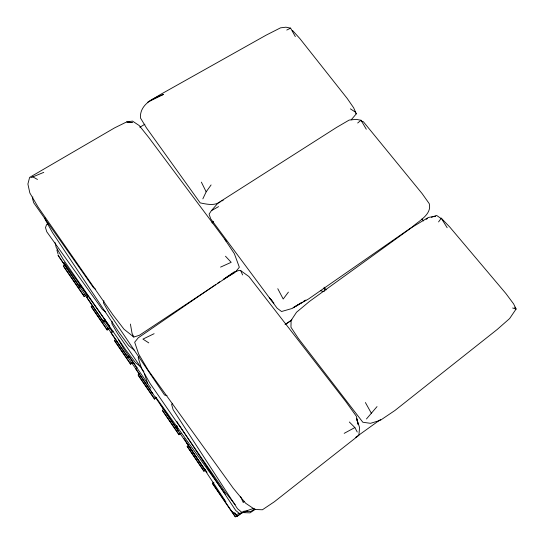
<?xml version="1.0" encoding="UTF-8"?>
<svg xmlns="http://www.w3.org/2000/svg" width="544" height="544" viewBox="0 0 544 544"><rect width="100%" height="100%" fill="white"/><g stroke="black" fill="none" stroke-linecap="round" stroke-linejoin="round"><path stroke-width="0.82" d="M112.118 321.47L111.867 323.7L117.531 333.479L143.915 371.817M103.87 300.71L103.564 303.13L109.636 313.827L164.58 395.066L167.035 395.481M205.306 470.179L203.932 471.179L187.17 446.338L188.557 445.352M32.851 196.928L32.409 198.281L33.728 202.803L93.398 287.579L95.744 289.347M57.467 249.009L56.936 250.315L58.126 254.204M236.817 515.732L235.212 516.8L212.384 483.5L213.853 482.249M202.844 198.852L206.169 191.821L211.092 184.946M362.018 121.332L361.019 120.251L356.198 119.374L349.194 120.054L336.498 127.466L218.028 203.014L211.385 210.684L209.086 214.091L210.718 218.844L277.148 308.23L281.547 311.508L292.121 308.475L302.212 302.287M438.573 221.911L441.279 218.226L447.161 227.746M288.402 292.121L283.2 299.023L277.78 288.714M366.452 418.968L377.026 406.606M139.094 356.49L138.156 357.626L141.583 368.465L149.947 383.282L224.822 491.62L235.226 504.696M292.448 30.376L299.819 38.522L347.262 98.525L353.675 107.828L356.279 113.859L351.206 119.83M244.331 501.269L243.256 502.547L240.516 496.441M172.693 403.294L171.618 404.382L173.087 409.632L237.51 508.742L241.896 512.394L254.014 508.28M357.687 123.005L361.019 120.251L366.302 129.241M235.212 516.8L236.565 515.78M234.6 512.972L236.98 516.446L242.923 511.972M236.98 516.446L241.992 512.822M212.384 483.5L213.751 482.494M203.986 470.859L205.36 469.86M355.762 437.308L380.555 419.506M47.831 223.747L46.58 224.645L45.499 227.596L46.77 231.771L102.401 309.482L105.556 311.821M181.03 433.282L178.956 434.744L178.854 434.214L180.241 433.235M178.956 434.744L162.595 410.897L162.404 410.224L163.798 409.251M156.597 397.65L154.503 399.092L154.265 398.358L155.666 397.392M215.512 284.736L138.23 337.824L134.681 342.237L138.672 354.076L148.192 370.206L233.254 488.247L245.65 503.234L254.878 509.49L262.419 509.769L274.36 501.765L358.87 435.316L359.564 427.482L356.674 418.812M217.614 283.295L219.715 281.846M225.23 278.059L233.947 272.075L239.074 270.443L240.781 270.694L248.914 276.529L345.841 401.608L356.368 416.282L358.183 424.497L356.599 418.853M285.614 324.197L291.89 319.899M154.503 399.092L138.496 375.741L138.169 374.877L139.57 373.925M137.156 367.56L135.748 368.506L136.102 369.451L152.776 393.747L152.517 392.945M132.688 362.78L130.574 364.194L130.2 363.263L131.614 362.318M255.279 509.327L250.002 512.856L243.78 512.632M128.867 355.484L127.452 356.422L127.86 357.435L129.275 356.49M233.328 273.095L139.291 335.342L133.824 337.022L124.012 329.242L112.88 314.752L38.012 206.965L29.852 192.984L27.894 184.035L29.614 177.405L114.655 127.847L125.766 122.366M234.682 272.197L236.042 271.3L239.34 267.247L234.376 253.722L224.998 239.584L148.716 137.421L139.203 125.535L132.512 121.108L126.494 121.958L132.233 122.618L126.494 121.958M130.574 364.194L114.9 341.333L114.437 340.272L115.858 339.34M285.022 324.578L291.38 320.389M113.179 331.126L111.051 332.52L111.547 333.669L127.86 357.435M211.888 222.292L213.309 221.36M109.276 328.63L107.148 330.018L106.638 328.902L108.066 327.971M105.067 319.314L102.932 320.702L103.482 321.912L105.618 320.525M254.871 508.892L250.764 511.53L243.957 511.156M107.148 330.018L91.793 307.632L91.208 306.394L92.63 305.483M64.906 265.037L63.458 265.934L64.199 267.383L84.198 296.555L86.346 295.188M88.318 296.405L86.884 297.316L87.523 298.656L103.482 321.912M84.198 296.555L83.565 295.256L85 294.352M186.83 442.932L204.313 468.846L58.058 255.313L79.628 287.157L81.07 286.253M80.383 284.845L78.948 285.75L79.628 287.157M212.167 222.999L213.602 222.095M303.654 301.403L305.096 300.519M302.308 302.192L293.148 307.727L308.638 298.921L412.488 226.787C418.941 220.803 432.092 214.452 429.243 203.653L422.158 193.65L363.338 121.693L361.835 121.434M303.715 301.335L305.83 300.064M139.835 127.262L144.908 124.209M223.917 279.031L235.056 272.449M223.217 279.446L224.121 278.922M211.385 210.684L218.579 206.611M220.32 201.851C214.479 206.074 206.7 204.204 200.185 202.892L146.418 127.82L140.461 117.966C139.577 104.808 152.83 98.036 163.438 94.452L147.812 102.116L161.078 94.132L266.254 35.095L280.541 27.839L285.933 27.2L290.605 28.138L295.338 36.625M221.768 201.035L223.21 200.219M344.196 433.344L354.872 427.557L357.231 431.997M286.77 30.056L290.605 28.138M154.115 333.696L142.943 339.096L148.784 342.897M30.858 177.711L43.772 172.353M220.572 267.111L231.2 262.31L225.488 256.224M243.012 512.224L236.035 514.658L232.363 511.652M247.574 511L239.727 513.74L235.722 510.462L179.024 424.782M427.625 218.504L426.122 219.008L427.686 218.545M431.392 217.246L436.669 215.478L441 218.45M433.956 216.696L435.52 216.233L428.407 217.437L412.066 227.283L309.618 301.322L296.548 312.222L291.122 320.423L290.958 327.25L298.268 338.32L362.841 422.246L370.498 423.32L380.331 420.315L394.944 410.468L497.162 329.508L509.633 318.546L516.106 308.999L513.597 303.872L505.879 293.508L449.786 227.072L441.204 218.11M320.362 290.707L324.251 291.652M512.638 307.999L516.106 308.999L515.76 309.264L514.794 307.17M32.735 176.807L37.482 179.459M350.37 108.854L355.368 112.084L356.279 113.859M140.447 366.588L135.415 362.569L126.113 350.39L63.077 259.175L56.141 247.262L55.107 242.665M134.334 350.275L128.704 345.63L118.844 332.255L52.496 232.608L45.268 219.667L44.934 218.015M349.33 422.001L354.872 427.557M132.954 336.11L133.824 337.022L132.042 333.329L130.41 324.068M272.014 300.9L269.273 297.629L273.931 303.117M421.926 218.953L423.524 220.939M324.081 287.184L326.121 289.891M155.604 396.93L225.495 494.401M63.968 262.385L109.664 326.339M80.893 286.09L88.094 296.575M104.421 320.348L112.581 332.228M129.39 356.694L136.116 366.486M150.94 388.3L123.644 348.561L118.415 339.51M205.102 469.526L207.026 472.328M234.892 512.931L237.245 516.392M63.458 265.934L83.565 295.256M91.208 306.394L106.638 328.902M114.437 340.272L130.2 363.263M138.169 374.877L154.265 398.358M162.404 410.224L178.854 434.214M212.486 483.249L235.457 516.752M203.932 471.179L187.17 446.338M224.998 239.584L226.148 241.305M176.786 421.403L178.133 423.429M184.028 438.478L225.916 501.894M365.391 402.533L371.504 413.515M63.662 262.834L64.797 265.105M201.368 182.138L206.169 191.821M240.781 270.694L242.583 274.931M323.966 288.157L324.829 290.516M144.316 373.476L147.662 383.418M176.8 425.456L177.861 429.134M160.997 405.3L178.255 430.875L178.153 430.29"/></g></svg>
